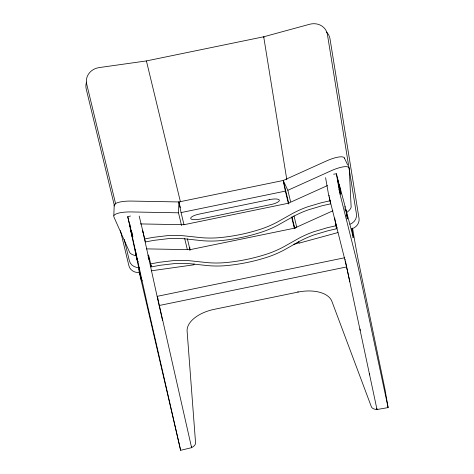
<?xml version="1.0" encoding="UTF-8"?>
<svg xmlns="http://www.w3.org/2000/svg" width="474" height="474" viewBox="0 0 474 474"><rect width="100%" height="100%" fill="white"/><g stroke="black" fill="none" stroke-linecap="round" stroke-linejoin="round"><path stroke-width="0.71" d="M113.819 215.439L114.198 205.426M181.566 225.588L178.491 212.814L178.911 201.948L283.227 180.481L326.373 160.994A18.693 5.036 -25.2 0 1 344.622 158.589M189.736 250.088L189.837 247.375M146.377 61.235L146.407 60.927L263.704 36.782L309.581 24.281A15.577 13.971 -31 0 1 327.439 34.614L356.46 214.076A9.344 8.384 -31 0 1 349.954 224.232M194.062 263.864L193.973 264.788L151.2 270.82M290.574 201.663L287.842 190.311L330.988 170.824A18.693 5.036 -25.2 0 1 349.243 168.418L351.133 206.86A18.693 5.036 -25.2 0 1 346.648 212.601M327.504 185.553L288.305 203.251L183.989 224.723L140.357 223.918M332.89 210.788L294.313 228.213L189.997 249.679L146.359 248.874M335.977 228.071L337.298 227.716M298.312 242.101L298.958 243.186L337.897 232.574M132.981 236.65L132.293 236.81L127.737 216.677L130.48 216.02M129.538 225.043L130.226 224.877M138.378 261.737L137.691 261.903L134.942 250.13L130.19 228.071L130.877 227.905M131.642 233.783L132.329 233.623M134.942 250.13L135.623 249.97M142.224 280.632L141.542 280.792L135.594 253.157L136.275 252.998M137.039 258.875L137.727 258.709M139.089 271.436L180.63 450.3L191.603 447.681L157.285 296.321L344.805 257.726M329.329 196.911L329.975 200.792L321.455 202.718L307.756 206.777A103.557 99.576 -13.5 0 0 293.027 213.235L277.266 222.093A103.557 99.576 -13.5 0 1 262.537 228.557C247.997 233.439 232.841 236.556 217.548 237.812A103.557 99.576 -13.5 0 1 201.486 237.693L183.539 235.774A103.557 99.576 -13.5 0 0 167.476 235.649L153.292 237.332L144.706 238.926M330.514 202.694L330.698 203.808L322.184 205.728L308.479 209.792A103.557 99.576 -13.5 0 0 293.75 216.251L277.995 225.109A103.557 99.576 -13.5 0 1 263.266 231.567C248.72 236.449 233.564 239.571 218.277 240.822A103.557 99.576 -13.5 0 1 202.208 240.703L184.268 238.783A103.557 99.576 -13.5 0 0 168.199 238.659L154.014 240.342L145.429 241.936L139.202 216.085M334.97 219.652L335.977 225.754L327.463 227.674L313.758 231.739A103.557 99.576 -13.5 0 0 299.029 238.197L283.274 247.055A103.557 99.576 -13.5 0 1 268.545 253.513C253.999 258.395 238.849 261.518 223.556 262.768A103.557 99.576 -13.5 0 1 207.494 262.649L189.547 260.73A103.557 99.576 -13.5 0 0 173.478 260.605L159.294 262.288L150.714 263.882M336.155 225.434L336.706 228.764L328.186 230.69L314.487 234.749A103.557 99.576 -13.5 0 0 299.758 241.207L283.997 250.065A103.557 99.576 -13.5 0 1 269.268 256.523C254.728 261.405 239.571 264.528 224.279 265.784A103.557 99.576 -13.5 0 1 208.216 265.659L190.27 263.74A103.557 99.576 -13.5 0 0 174.207 263.621L160.016 265.298L151.437 266.892L148.605 255.142L147.912 255.285M114.287 205.994A18.693 4.953 2.2 0 1 131.63 201.077L178.911 201.948L181.068 212.577L285.384 191.105L288.459 203.879M132.246 232.313L131.553 232.456L132.276 235.465L129.443 223.716L146.122 298.893A216.825 1.369 76.6 0 0 151.55 323.013L180.63 450.3M338.863 189.79L339.55 189.647L338.081 180.778L340.273 192.657L339.585 192.799M148.64 258.294L149.328 258.152M293.821 244.234L297.435 243.494L297.133 242.173M159.116 305.523L346.636 266.933L377.002 409.524L388.111 407.599L385.036 389.652L358.996 263.817A31.154 0.788 80.2 0 1 352.549 228.071M376.937 409.098L377.002 409.524A8.425 4.675 -11.3 0 1 371.326 406.656L331.901 301.369A31.154 17.277 -11.3 0 0 298.057 292.085L214.094 309.362A31.154 17.277 -11.3 0 0 187.112 331.166L195.561 442.834A8.425 4.675 -11.3 0 1 191.585 447.616L191.354 446.467M333.601 174.219L336.374 173.739L338.578 182.016L340.853 193.89L340.16 194.008M337.885 182.14L338.578 182.016M338.685 185.133L339.378 185.014L345.196 206.86L347.466 218.727L346.772 218.852M339.36 191.01L340.054 190.892M344.503 206.978L345.196 206.86M345.303 209.976L345.996 209.858L353.278 237.213L352.585 237.338M345.979 215.854L346.672 215.729M150.317 266.062L151.674 265.873M178.491 212.814L131.215 211.943A18.693 4.953 2.2 0 0 113.873 216.861L129.669 252.435A18.693 4.953 2.2 0 0 136.275 255.895M264.024 37.322L263.704 36.782L286.823 179.77M344.408 158.043L347.691 165.035M287.842 190.311L283.227 180.481L285.384 191.105M291.937 216.677L294.158 225.902L295.314 228.361M180.434 201.823L146.407 60.927L99.208 67.581A15.577 14.013 5.6 0 0 86.718 84.153L115.715 204.223M191.496 447.26L191.603 447.681M127.737 216.677L129.787 225.15M138.627 268.746L141.542 280.792M124.218 239.417L129.384 260.813A9.344 8.408 5.6 0 0 139.315 267.585M114.412 205.722L86.244 89.106A15.577 14.013 5.6 0 1 86.535 82.109M120.408 230.565L128.91 265.76A9.344 8.408 5.6 0 0 139.658 272.449M339.55 189.647L340.273 192.657M329.975 200.792L330.698 203.808M335.977 225.754L336.706 228.764M293.993 215.86L296.724 227.218M283.399 181.192L288.862 203.903M291.706 217.365L294.437 228.723M178.911 201.948L180.274 207.63M181.068 212.577L183.971 224.64M187.384 238.837L190.115 250.195M184.641 238.363L187.372 249.721M130.19 228.071L132.293 236.81M135.594 253.157L137.691 261.903M142.579 230.18L157.09 296.28A216.825 1.369 76.6 0 0 162.517 320.4M157.285 296.321L157.907 299.053M142.609 231.17L142.816 232.112M148.131 256.825L148.297 257.583M148.581 258.911L148.664 259.29M388.111 407.599L360.933 279.921A216.825 5.475 80.2 0 0 355.464 255.806L339.68 192.835L336.374 173.739M359.973 328.992L360.264 330.36M369.459 373.536L369.75 374.904M294.158 225.902L294.591 228.03M376.753 408.31L376.978 409.459M345.149 259.45L345.262 260.03M345.493 261.18L345.836 262.904M345.949 263.479L346.293 265.203M346.405 265.778L346.636 266.933M297.939 291.51L298.057 292.085M345.996 209.858L347.466 218.727M344.811 208.744L344.906 209.301M339.378 185.014L340.853 193.89M335.788 223.218L336.06 224.883M334.697 217.987L334.881 219.095M330.147 200.478L330.331 201.586M329.057 195.247L329.146 195.803M351.898 228.646L353.278 237.213M298.733 241.781L298.958 243.186M294.378 226.459L294.68 228.338M325.597 177.72L328.612 194.927L344.355 257.738A216.825 5.475 80.2 0 1 349.824 281.846M326.568 32.084A15.577 13.971 -31 0 1 330.017 38.933L359.037 218.396A9.344 8.384 -31 0 1 351.755 228.794M269.605 199.595L199.246 214.076A9.344 2.566 -11.5 0 0 190.69 218.455A9.344 2.566 -11.5 0 0 200.449 219.065L270.808 204.584A9.344 2.566 -11.5 0 0 279.364 200.206A9.344 2.566 -11.5 0 0 269.605 199.595"/></g></svg>
